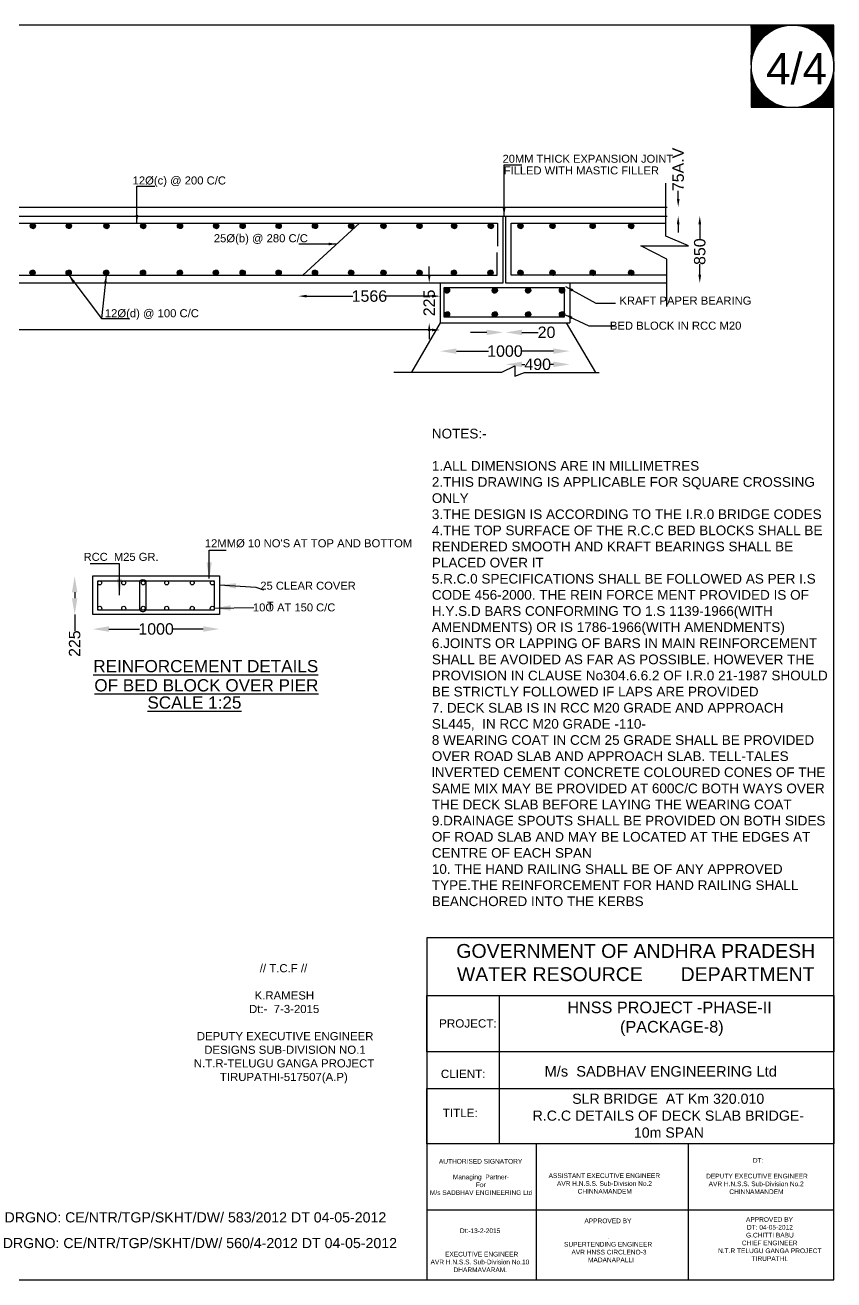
# Model space of a CAD drawing. Header units: millimetres. Extents: x 154227 to 166375, y 4249 to 11945.
# Drawn here: x 161416 to 166375, y 4249 to 11945 of the extents above; entities that cross this region are included whole.
import ezdxf

# ---------------------------------------------------------------- set-up
doc = ezdxf.new("R2010")
doc.units = ezdxf.units.MM
doc.header["$MEASUREMENT"] = 0
doc.layers.add('DRAWING', color=7, linetype='Continuous')
doc.layers.add('TEXT', color=7, linetype='Continuous')
doc.styles.get("Standard").update_dxf_attribs({"font": 'arial.ttf'})
doc.dimstyles.get("Standard").update_dxf_attribs({"dimtxt": 70, "dimasz": 100, "dimexe": 0.18, "dimexo": 0.0625, "dimgap": 0.09, "dimtad": 0, "dimdec": 0, "dimzin": 0, "dimdsep": 46, "dimtxsty": 'Standard', "dimcen": 0.09, "dimse1": 1, "dimse2": 1, "dimadec": 0, "dimazin": 0, "dimtfac": 1, "dimtdec": 0, "dimtofl": 0, "dimtmove": 0, "dimatfit": 3, "dimfxl": 1, "dimtolj": 1, "dimtzin": 0, "dimarcsym": 0})

# ---------------------------------------------------------------- blocks, each defined once
blk = doc.blocks.new('*D8')
at = {"layer": 'Defpoints', "color": 0, "transparency": 16777216}
for p in [(164755.1, 10364), (164362.2, 9854.2), (164755.1, 9864)]:
    blk.add_point(p, dxfattribs=at)
at = {"layer": 'DRAWING', "color": 0, "lineweight": -2, "transparency": 16777216}
for p, q in [((164462.2, 9864), (164480, 9864)), ((164655.1, 9864), (164637.4, 9864))]:
    blk.add_line(p, q, dxfattribs=at)
at = {"layer": 'DRAWING', "color": 0, "transparency": 16777216}
for points in [[(164462.2, 9880.7), (164462.2, 9847.3), (164362.2, 9864)], [(164655.1, 9880.7), (164655.1, 9847.3), (164755.1, 9864)]]:
    blk.add_solid(points, dxfattribs=at)
at = {"layer": 'DRAWING', "color": 0, "transparency": 16777216, "insert": (164558.7, 9864), "char_height": 70, "attachment_point": 5}
blk.add_mtext('\\A1;490', dxfattribs=at)
blk = doc.blocks.new('*D9')
at = {"layer": 'Defpoints', "color": 0, "transparency": 16777216}
for p in [(164346.7, 10399), (164362.2, 10378.2), (164362.2, 10060.3)]:
    blk.add_point(p, dxfattribs=at)
at = {"layer": 'DRAWING', "color": 0, "lineweight": -2, "transparency": 16777216}
for p, q in [((164246.7, 10060.3), (164146.7, 10060.3)), ((164462.2, 10060.3), (164562.2, 10060.3))]:
    blk.add_line(p, q, dxfattribs=at)
at = {"layer": 'DRAWING', "color": 0, "transparency": 16777216}
for points in [[(164246.7, 10076.9), (164246.7, 10043.6), (164346.7, 10060.3)], [(164462.2, 10076.9), (164462.2, 10043.6), (164362.2, 10060.3)]]:
    blk.add_solid(points, dxfattribs=at)
at = {"layer": 'DRAWING', "color": 0, "transparency": 16777216, "insert": (164612.9, 10060.3), "char_height": 70, "attachment_point": 5}
blk.add_mtext('\\A1;20', dxfattribs=at)
blk = doc.blocks.new('*D10')
at = {"layer": 'Defpoints', "color": 0, "transparency": 16777216}
for p in [(163960.7, 9946.3), (164755.1, 9945.3), (164755.1, 9945.3)]:
    blk.add_point(p, dxfattribs=at)
at = {"layer": 'DRAWING', "color": 0, "lineweight": -2, "transparency": 16777216}
for p, q in [((164060.7, 9945.3), (164256.7, 9945.3)), ((164655.1, 9945.3), (164459.1, 9945.3))]:
    blk.add_line(p, q, dxfattribs=at)
at = {"layer": 'DRAWING', "color": 0, "transparency": 16777216}
for points in [[(164060.7, 9962), (164060.7, 9928.7), (163960.7, 9945.3)], [(164655.1, 9962), (164655.1, 9928.7), (164755.1, 9945.3)]]:
    blk.add_solid(points, dxfattribs=at)
at = {"layer": 'DRAWING', "color": 0, "transparency": 16777216, "insert": (164357.9, 9945.3), "char_height": 70, "attachment_point": 5}
blk.add_mtext('\\A1;1000', dxfattribs=at)
blk = doc.blocks.new('*D16')
at = {"layer": 'Defpoints', "color": 0, "transparency": 16777216}
for p in [(157069.6, 10130.5), (163960.7, 10117.8), (163960.7, 10075)]:
    blk.add_point(p, dxfattribs=at)
at = {"layer": 'TEXT', "color": 0, "lineweight": -2, "transparency": 16777216}
for p, q in [((157119.6, 10075), (160386.8, 10075)), ((163910.7, 10075), (160643.6, 10075))]:
    blk.add_line(p, q, dxfattribs=at)
at = {"layer": 'TEXT', "color": 0, "transparency": 16777216}
for points in [[(157119.6, 10083.3), (157119.6, 10066.6), (157069.6, 10075)], [(163910.7, 10083.3), (163910.7, 10066.6), (163960.7, 10075)]]:
    blk.add_solid(points, dxfattribs=at)
at = {"layer": 'TEXT', "color": 0, "transparency": 16777216, "insert": (160515.2, 10075), "char_height": 70, "attachment_point": 5}
blk.add_mtext('\\A1;10000', dxfattribs=at)
blk = doc.blocks.new('*D17')
at = {"layer": 'Defpoints', "color": 0, "transparency": 16777216}
for p in [(163893.6, 10364), (163948.6, 10364), (163960.7, 10117.8)]:
    blk.add_point(p, dxfattribs=at)
at = {"layer": 'TEXT', "color": 0, "lineweight": -2, "transparency": 16777216}
for p, q in [((163893.6, 10414), (163893.6, 10464)), ((163893.6, 10067.8), (163893.6, 10017.8))]:
    blk.add_line(p, q, dxfattribs=at)
at = {"layer": 'TEXT', "color": 0, "transparency": 16777216}
for points in [[(163885.3, 10414), (163902, 10414), (163893.6, 10364)], [(163885.3, 10067.8), (163902, 10067.8), (163893.6, 10117.8)]]:
    blk.add_solid(points, dxfattribs=at)
at = {"layer": 'TEXT', "color": 0, "transparency": 16777216, "insert": (163893.6, 10240.9), "char_height": 70, "attachment_point": 5, "rotation": 90}
blk.add_mtext('\\A1;225', dxfattribs=at)
blk = doc.blocks.new('*D18')
at = {"layer": 'Defpoints', "color": 0, "transparency": 16777216}
for p in [(163092.5, 10282.5), (163092.5, 10282.5), (163960.7, 10286)]:
    blk.add_point(p, dxfattribs=at)
at = {"layer": 'TEXT', "color": 0, "lineweight": -2, "transparency": 16777216}
for p, q in [((163142.5, 10282.5), (163425.3, 10282.5)), ((163910.7, 10282.5), (163627.9, 10282.5))]:
    blk.add_line(p, q, dxfattribs=at)
at = {"layer": 'TEXT', "color": 0, "transparency": 16777216}
for points in [[(163142.5, 10290.9), (163142.5, 10274.2), (163092.5, 10282.5)], [(163910.7, 10290.9), (163910.7, 10274.2), (163960.7, 10282.5)]]:
    blk.add_solid(points, dxfattribs=at)
at = {"layer": 'TEXT', "color": 0, "transparency": 16777216, "insert": (163526.6, 10282.5), "char_height": 70, "attachment_point": 5}
blk.add_mtext('\\A1;1566', dxfattribs=at)
blk = doc.blocks.new('*D19')
at = {"layer": 'Defpoints', "color": 0, "transparency": 16777216}
for p in [(165345.1, 10829), (165420.1, 10829), (165345.1, 10773.1)]:
    blk.add_point(p, dxfattribs=at)
at = {"layer": 'TEXT', "color": 0, "lineweight": -2, "transparency": 16777216}
for p, q in [((165420.1, 10879), (165420.1, 10929)), ((165420.1, 10723.1), (165420.1, 10673.1))]:
    blk.add_line(p, q, dxfattribs=at)
at = {"layer": 'TEXT', "color": 0, "transparency": 16777216}
for points in [[(165411.8, 10879), (165428.5, 10879), (165420.1, 10829)], [(165411.8, 10723.1), (165428.5, 10723.1), (165420.1, 10773.1)]]:
    blk.add_solid(points, dxfattribs=at)
at = {"layer": 'TEXT', "color": 0, "transparency": 16777216, "insert": (165420.1, 11059.6), "char_height": 70, "attachment_point": 5, "rotation": 90}
blk.add_mtext('\\A1;75A.V', dxfattribs=at)
blk = doc.blocks.new('*D20')
at = {"layer": 'Defpoints', "color": 0, "transparency": 16777216}
for p in [(165345.1, 10773.1), (165345.1, 10364), (165552.4, 10364)]:
    blk.add_point(p, dxfattribs=at)
at = {"layer": 'TEXT', "color": 0, "lineweight": -2, "transparency": 16777216}
for p, q in [((165552.4, 10723.1), (165552.4, 10632.7)), ((165552.4, 10414), (165552.4, 10478))]:
    blk.add_line(p, q, dxfattribs=at)
at = {"layer": 'TEXT', "color": 0, "transparency": 16777216}
for points in [[(165544, 10723.1), (165560.7, 10723.1), (165552.4, 10773.1)], [(165544, 10414), (165560.7, 10414), (165552.4, 10364)]]:
    blk.add_solid(points, dxfattribs=at)
at = {"layer": 'TEXT', "color": 0, "transparency": 16777216, "insert": (165552.4, 10555.3), "char_height": 70, "attachment_point": 5, "rotation": 90}
blk.add_mtext('\\A1;850', dxfattribs=at)
blk = doc.blocks.new('*D21')
at = {"layer": 'Defpoints', "color": 0, "transparency": 16777216}
for p in [(161830.2, 8566.3), (161719.8, 8329.6), (161830.2, 8329.6)]:
    blk.add_point(p, dxfattribs=at)
at = {"layer": 'TEXT', "color": 0, "lineweight": -2, "transparency": 16777216}
for p, q in [((161719.8, 8466.3), (161719.8, 8429.6)), ((161719.8, 8329.6), (161719.8, 8229.6))]:
    blk.add_line(p, q, dxfattribs=at)
at = {"layer": 'TEXT', "color": 0, "transparency": 16777216}
for points in [[(161703.1, 8466.3), (161736.4, 8466.3), (161719.8, 8566.3)], [(161703.1, 8429.6), (161736.4, 8429.6), (161719.8, 8329.6)]]:
    blk.add_solid(points, dxfattribs=at)
at = {"layer": 'TEXT', "color": 0, "transparency": 16777216, "insert": (161719.8, 8151.3), "char_height": 70, "attachment_point": 5, "rotation": 90}
blk.add_mtext('\\A1;225', dxfattribs=at)
blk = doc.blocks.new('*D22')
at = {"layer": 'Defpoints', "color": 0, "transparency": 16777216}
for p in [(161830.2, 8329.6), (162607.7, 8329.6), (162607.7, 8240.8)]:
    blk.add_point(p, dxfattribs=at)
at = {"layer": 'TEXT', "color": 0, "lineweight": -2, "transparency": 16777216}
for p, q in [((161930.2, 8240.8), (162117.8, 8240.8)), ((162507.7, 8240.8), (162320.2, 8240.8))]:
    blk.add_line(p, q, dxfattribs=at)
at = {"layer": 'TEXT', "color": 0, "transparency": 16777216}
for points in [[(161930.2, 8257.5), (161930.2, 8224.2), (161830.2, 8240.8)], [(162507.7, 8257.5), (162507.7, 8224.2), (162607.7, 8240.8)]]:
    blk.add_solid(points, dxfattribs=at)
at = {"layer": 'TEXT', "color": 0, "transparency": 16777216, "insert": (162219, 8240.8), "char_height": 70, "attachment_point": 5}
blk.add_mtext('\\A1;1000', dxfattribs=at)

msp = doc.modelspace()

# ---------------------------------------------------------------- hatches: boundary and pattern name
at = {"layer": 'DRAWING'}
h = msp.add_hatch(dxfattribs=at)
h.set_pattern_fill('ANSI31', color=256, scale=0.64029, style=0)
h.set_pattern_definition([(45, (-1835896.61384, -29417216.26402), (-0.056594179655, 0.056594179655), [])])
h.paths.add_polyline_path([(165866.7, 11441.8), (166082.1, 11441.8, -0.369025), (165868.5, 11691.8, -0.414214), (166121.6, 11944.9), (165866.7, 11944.9)])
h.paths.add_polyline_path([(166374.7, 11691.8), (166374.7, 11944.9), (166121.6, 11944.9, -0.414214)])
h.paths.add_polyline_path([(166374.7, 11691.8, -0.369025), (166161.1, 11441.8), (166374.7, 11441.8)])
h = msp.add_hatch(dxfattribs=at)
h.set_pattern_fill('ANSI31', color=256, scale=1.528207, style=0)
h.set_pattern_definition([(45, (80032.26324, -5518.31829), (-0.13507573336, 0.13507573336), [])])
h.paths.add_polyline_path([(161479.1, 10713.3, 0.409166), (161463.4, 10729.3), (161462.9, 10729.3, 0.409166), (161447.2, 10713.3, 1)])
h = msp.add_hatch(dxfattribs=at)
h.set_pattern_fill('ANSI31', color=256, scale=1.528207, style=0)
h.set_pattern_definition([(45, (80253.57572, -5518.31829), (-0.13507573336, 0.13507573336), [])])
h.paths.add_polyline_path([(161700.4, 10713.3, 0.409166), (161684.7, 10729.3), (161684.2, 10729.3, 0.409166), (161668.5, 10713.3, 1)])
h = msp.add_hatch(dxfattribs=at)
h.set_pattern_fill('ANSI31', color=256, scale=1.528207, style=0)
h.set_pattern_definition([(45, (80483.86287, -5518.31829), (-0.13507573336, 0.13507573336), [])])
h.paths.add_polyline_path([(161930.7, 10713.3, 0.409166), (161915, 10729.3), (161914.5, 10729.3, 0.409166), (161898.8, 10713.3, 1)])
h = msp.add_hatch(dxfattribs=at)
h.set_pattern_fill('ANSI31', color=256, scale=1.528207, style=0)
h.set_pattern_definition([(45, (80709.03796, -5518.31829), (-0.13507573336, 0.13507573336), [])])
h.paths.add_polyline_path([(162155.9, 10713.3, 0.409166), (162140.2, 10729.3), (162139.6, 10729.3, 0.409166), (162124, 10713.3, 1)])
h = msp.add_hatch(dxfattribs=at)
h.set_pattern_fill('ANSI31', color=256, scale=1.528207, style=0)
h.set_pattern_definition([(45, (80934.90009, -5518.31829), (-0.13507573336, 0.13507573336), [])])
h.paths.add_polyline_path([(162381.7, 10713.3, 0.409166), (162366.1, 10729.3), (162365.5, 10729.3, 0.409166), (162349.8, 10713.3, 1)])
h = msp.add_hatch(dxfattribs=at)
h.set_pattern_fill('ANSI31', color=256, scale=1.528207, style=0)
h.set_pattern_definition([(45, (81156.21257, -5518.31829), (-0.13507573336, 0.13507573336), [])])
h.paths.add_polyline_path([(162603, 10713.3, 0.409166), (162587.4, 10729.3), (162586.8, 10729.3, 0.409166), (162571.1, 10713.3, 1)])
h = msp.add_hatch(dxfattribs=at)
h.set_pattern_fill('ANSI31', color=256, scale=1.528207, style=0)
h.set_pattern_definition([(45, (81318.65364, -5517.90198), (-0.13507573336, 0.13507573336), [])])
h.paths.add_polyline_path([(162765.5, 10713.7, 0.409166), (162749.8, 10729.7), (162749.3, 10729.7, 0.409166), (162733.6, 10713.7, 1)])
h = msp.add_hatch(dxfattribs=at)
h.set_pattern_fill('ANSI31', color=256, scale=1.528207, style=0)
h.set_pattern_definition([(45, (81539.96612, -5517.90198), (-0.13507573336, 0.13507573336), [])])
h.paths.add_polyline_path([(162986.8, 10713.7, 0.409166), (162971.1, 10729.7), (162970.6, 10729.7, 0.409166), (162954.9, 10713.7, 1)])
h = msp.add_hatch(dxfattribs=at)
h.set_pattern_fill('ANSI31', color=256, scale=1.528207, style=0)
h.set_pattern_definition([(45, (81762.53741, -5517.90198), (-0.13507573336, 0.13507573336), [])])
h.paths.add_polyline_path([(163209.4, 10713.7, 0.409166), (163193.7, 10729.7), (163193.1, 10729.7, 0.409166), (163177.5, 10713.7, 1)])
h = msp.add_hatch(dxfattribs=at)
h.set_pattern_fill('ANSI31', color=256, scale=1.528207, style=0)
h.set_pattern_definition([(45, (81983.8499, -5517.90198), (-0.13507573336, 0.13507573336), [])])
h.paths.add_polyline_path([(163430.7, 10713.7, 0.409166), (163415, 10729.7), (163414.5, 10729.7, 0.409166), (163398.8, 10713.7, 1)])
h = msp.add_hatch(dxfattribs=at)
h.set_pattern_fill('ANSI31', color=256, scale=1.528207, style=0)
h.set_pattern_definition([(45, (82182.19656, -5517.90198), (-0.13507573336, 0.13507573336), [])])
h.paths.add_polyline_path([(163629, 10713.7, 0.409166), (163613.3, 10729.7), (163612.8, 10729.7, 0.409166), (163597.1, 10713.7, 1)])
h = msp.add_hatch(dxfattribs=at)
h.set_pattern_fill('ANSI31', color=256, scale=1.528207, style=0)
h.set_pattern_definition([(45, (82403.50904, -5517.90198), (-0.13507573336, 0.13507573336), [])])
h.paths.add_polyline_path([(163850.3, 10713.7, 0.409166), (163834.7, 10729.7), (163834.1, 10729.7, 0.409166), (163818.4, 10713.7, 1)])
h = msp.add_hatch(dxfattribs=at)
h.set_pattern_fill('ANSI31', color=256, scale=1.528207, style=0)
h.set_pattern_definition([(45, (82615.53906, -5518.31829), (-0.13507573336, 0.13507573336), [])])
h.paths.add_polyline_path([(164062.4, 10713.3, 0.409166), (164046.7, 10729.3), (164046.1, 10729.3, 0.409166), (164030.5, 10713.3, 1)])
h = msp.add_hatch(dxfattribs=at)
h.set_pattern_fill('ANSI31', color=256, scale=1.528207, style=0)
h.set_pattern_definition([(45, (82839.91345, -5518.31829), (-0.13507573336, 0.13507573336), [])])
h.paths.add_polyline_path([(164286.7, 10713.3, 0.409166), (164271.1, 10729.3), (164270.5, 10729.3, 0.409166), (164254.8, 10713.3, 1)])
h = msp.add_hatch(dxfattribs=at)
h.set_pattern_fill('ANSI31', color=256, scale=1.528207, style=0)
h.set_pattern_definition([(45, (83022.27488, -5518.31829), (-0.13507573336, 0.13507573336), [])])
h.paths.add_polyline_path([(164469.1, 10713.3, 0.409166), (164453.4, 10729.3), (164452.9, 10729.3, 0.409166), (164437.2, 10713.3, 1)])
h = msp.add_hatch(dxfattribs=at)
h.set_pattern_fill('ANSI31', color=256, scale=1.528207, style=0)
h.set_pattern_definition([(45, (83219.03596, -5518.31829), (-0.13507573336, 0.13507573336), [])])
h.paths.add_polyline_path([(164665.9, 10713.3, 0.409166), (164650.2, 10729.3), (164649.6, 10729.3, 0.409166), (164634, 10713.3, 1)])
h = msp.add_hatch(dxfattribs=at)
h.set_pattern_fill('ANSI31', color=256, scale=1.528207, style=0)
h.set_pattern_definition([(45, (83464.70912, -5518.31829), (-0.13507573336, 0.13507573336), [])])
h.paths.add_polyline_path([(164911.5, 10713.3, 0.409166), (164895.9, 10729.3), (164895.3, 10729.3, 0.409166), (164879.6, 10713.3, 1)])
h = msp.add_hatch(dxfattribs=at)
h.set_pattern_fill('ANSI31', color=256, scale=1.528207, style=0)
h.set_pattern_definition([(45, (83700.91202, -5518.31829), (-0.13507573336, 0.13507573336), [])])
h.paths.add_polyline_path([(165147.7, 10713.3, 0.409166), (165132.1, 10729.3), (165131.5, 10729.3, 0.409166), (165115.8, 10713.3, 1)])
h = msp.add_hatch(dxfattribs=at)
h.set_pattern_fill('ANSI31', color=256, scale=1.528207, style=0)
h.set_pattern_definition([(315, (80030.9389, 26657.76974), (-0.13507573336, -0.13507573336), [])])
h.paths.add_polyline_path([(161477.8, 10426.1, -0.409166), (161462.1, 10410.2), (161461.5, 10410.2, -0.409166), (161445.9, 10426.1, -1)])
h = msp.add_hatch(dxfattribs=at)
h.set_pattern_fill('ANSI31', color=256, scale=1.528207, style=0)
h.set_pattern_definition([(315, (80252.25138, 26657.76974), (-0.13507573336, -0.13507573336), [])])
h.paths.add_polyline_path([(161699.1, 10426.1, -0.409166), (161683.4, 10410.2), (161682.9, 10410.2, -0.409166), (161667.2, 10426.1, -1)])
h = msp.add_hatch(dxfattribs=at)
h.set_pattern_fill('ANSI31', color=256, scale=1.528207, style=0)
h.set_pattern_definition([(315, (80482.53853, 26657.76974), (-0.13507573336, -0.13507573336), [])])
h.paths.add_polyline_path([(161929.4, 10426.1, -0.409166), (161913.7, 10410.2), (161913.1, 10410.2, -0.409166), (161897.5, 10426.1, -1)])
h = msp.add_hatch(dxfattribs=at)
h.set_pattern_fill('ANSI31', color=256, scale=1.528207, style=0)
h.set_pattern_definition([(315, (80707.71362, 26657.76974), (-0.13507573336, -0.13507573336), [])])
h.paths.add_polyline_path([(162154.5, 10426.1, -0.409166), (162138.9, 10410.2), (162138.3, 10410.2, -0.409166), (162122.6, 10426.1, -1)])
h = msp.add_hatch(dxfattribs=at)
h.set_pattern_fill('ANSI31', color=256, scale=1.528207, style=0)
h.set_pattern_definition([(315, (80933.57575, 26657.76974), (-0.13507573336, -0.13507573336), [])])
h.paths.add_polyline_path([(162380.4, 10426.1, -0.409166), (162364.7, 10410.2), (162364.2, 10410.2, -0.409166), (162348.5, 10426.1, -1)])
h = msp.add_hatch(dxfattribs=at)
h.set_pattern_fill('ANSI31', color=256, scale=1.528207, style=0)
h.set_pattern_definition([(315, (81154.88823, 26657.76974), (-0.13507573336, -0.13507573336), [])])
h.paths.add_polyline_path([(162601.7, 10426.1, -0.409166), (162586, 10410.2), (162585.5, 10410.2, -0.409166), (162569.8, 10426.1, -1)])
h = msp.add_hatch(dxfattribs=at)
h.set_pattern_fill('ANSI31', color=256, scale=1.528207, style=0)
h.set_pattern_definition([(45, (81318.65364, -5805.50568), (-0.13507573336, 0.13507573336), [])])
h.paths.add_polyline_path([(162765.5, 10426.1, 0.409166), (162749.8, 10442.1), (162749.3, 10442.1, 0.409166), (162733.6, 10426.1, 1)])
h = msp.add_hatch(dxfattribs=at)
h.set_pattern_fill('ANSI31', color=256, scale=1.528207, style=0)
h.set_pattern_definition([(45, (81539.96612, -5805.50568), (-0.13507573336, 0.13507573336), [])])
h.paths.add_polyline_path([(162986.8, 10426.1, 0.409166), (162971.1, 10442.1), (162970.6, 10442.1, 0.409166), (162954.9, 10426.1, 1)])
h = msp.add_hatch(dxfattribs=at)
h.set_pattern_fill('ANSI31', color=256, scale=1.528207, style=0)
h.set_pattern_definition([(45, (81762.53741, -5805.50568), (-0.13507573336, 0.13507573336), [])])
h.paths.add_polyline_path([(163209.4, 10426.1, 0.409166), (163193.7, 10442.1), (163193.1, 10442.1, 0.409166), (163177.5, 10426.1, 1)])
h = msp.add_hatch(dxfattribs=at)
h.set_pattern_fill('ANSI31', color=256, scale=1.528207, style=0)
h.set_pattern_definition([(45, (81983.8499, -5805.50568), (-0.13507573336, 0.13507573336), [])])
h.paths.add_polyline_path([(163430.7, 10426.1, 0.409166), (163415, 10442.1), (163414.5, 10442.1, 0.409166), (163398.8, 10426.1, 1)])
h = msp.add_hatch(dxfattribs=at)
h.set_pattern_fill('ANSI31', color=256, scale=1.528207, style=0)
h.set_pattern_definition([(45, (82182.19656, -5805.50568), (-0.13507573336, 0.13507573336), [])])
h.paths.add_polyline_path([(163629, 10426.1, 0.409166), (163613.3, 10442.1), (163612.8, 10442.1, 0.409166), (163597.1, 10426.1, 1)])
h = msp.add_hatch(dxfattribs=at)
h.set_pattern_fill('ANSI31', color=256, scale=1.528207, style=0)
h.set_pattern_definition([(45, (82403.50904, -5805.50568), (-0.13507573336, 0.13507573336), [])])
h.paths.add_polyline_path([(163850.3, 10426.1, 0.409166), (163834.7, 10442.1), (163834.1, 10442.1, 0.409166), (163818.4, 10426.1, 1)])
h = msp.add_hatch(dxfattribs=at)
h.set_pattern_fill('ANSI31', color=256, scale=1.528207, style=0)
h.set_pattern_definition([(315, (82614.21472, 26657.76974), (-0.13507573336, -0.13507573336), [])])
h.paths.add_polyline_path([(164061, 10426.1, -0.409166), (164045.4, 10410.2), (164044.8, 10410.2, -0.409166), (164029.1, 10426.1, -1)])
h = msp.add_hatch(dxfattribs=at)
h.set_pattern_fill('ANSI31', color=256, scale=1.528207, style=0)
h.set_pattern_definition([(315, (82838.5891, 26657.76974), (-0.13507573336, -0.13507573336), [])])
h.paths.add_polyline_path([(164285.4, 10426.1, -0.409166), (164269.7, 10410.2), (164269.2, 10410.2, -0.409166), (164253.5, 10426.1, -1)])
h = msp.add_hatch(dxfattribs=at)
h.set_pattern_fill('ANSI31', color=256, scale=1.528207, style=0)
h.set_pattern_definition([(45, (83022.27488, -5805.50568), (-0.13507573336, 0.13507573336), [])])
h.paths.add_polyline_path([(164469.1, 10426.1, 0.409166), (164453.4, 10442.1), (164452.9, 10442.1, 0.409166), (164437.2, 10426.1, 1)])
h = msp.add_hatch(dxfattribs=at)
h.set_pattern_fill('ANSI31', color=256, scale=1.528207, style=0)
h.set_pattern_definition([(45, (83219.03596, -5805.50568), (-0.13507573336, 0.13507573336), [])])
h.paths.add_polyline_path([(164665.9, 10426.1, 0.409166), (164650.2, 10442.1), (164649.6, 10442.1, 0.409166), (164634, 10426.1, 1)])
h = msp.add_hatch(dxfattribs=at)
h.set_pattern_fill('ANSI31', color=256, scale=1.528207, style=0)
h.set_pattern_definition([(45, (83464.70912, -5805.50568), (-0.13507573336, 0.13507573336), [])])
h.paths.add_polyline_path([(164911.5, 10426.1, 0.409166), (164895.9, 10442.1), (164895.3, 10442.1, 0.409166), (164879.6, 10426.1, 1)])
h = msp.add_hatch(dxfattribs=at)
h.set_pattern_fill('ANSI31', color=256, scale=1.528207, style=0)
h.set_pattern_definition([(45, (83700.91202, -5805.50568), (-0.13507573336, 0.13507573336), [])])
h.paths.add_polyline_path([(165147.7, 10426.1, 0.409166), (165132.1, 10442.1), (165131.5, 10442.1, 0.409166), (165115.8, 10426.1, 1)])
h = msp.add_hatch(dxfattribs=at)
h.set_pattern_fill('ANSI31', color=256, scale=1.528207, style=0)
h.set_pattern_definition([(315, (82572.13855, 26549.18242), (-0.13507573336, -0.13507573336), [])])
h.paths.add_polyline_path([(164019, 10317.5, -0.409166), (164003.3, 10301.6), (164002.7, 10301.6, -0.409166), (163987.1, 10317.5, -1)])
h = msp.add_hatch(dxfattribs=at)
h.set_pattern_fill('ANSI31', color=256, scale=1.528207, style=0)
h.set_pattern_definition([(315, (82864.3939, 26549.18242), (-0.13507573336, -0.13507573336), [])])
h.paths.add_polyline_path([(164311.2, 10317.5, -0.409166), (164295.5, 10301.6), (164295, 10301.6, -0.409166), (164279.3, 10317.5, -1)])
h = msp.add_hatch(dxfattribs=at)
h.set_pattern_fill('ANSI31', color=256, scale=1.528207, style=0)
h.set_pattern_definition([(315, (83068.92063, 26549.18242), (-0.13507573336, -0.13507573336), [])])
h.paths.add_polyline_path([(164515.7, 10317.5, -0.409166), (164500.1, 10301.6), (164499.5, 10301.6, -0.409166), (164483.9, 10317.5, -1)])
h = msp.add_hatch(dxfattribs=at)
h.set_pattern_fill('ANSI31', color=256, scale=1.528207, style=0)
h.set_pattern_definition([(315, (83276.81322, 26549.18242), (-0.13507573336, -0.13507573336), [])])
h.paths.add_polyline_path([(164723.6, 10317.5, -0.409166), (164708, 10301.6), (164707.4, 10301.6, -0.409166), (164691.7, 10317.5, -1)])
h = msp.add_hatch(dxfattribs=at)
h.set_pattern_fill('ANSI31', color=256, scale=1.528207, style=0)
h.set_pattern_definition([(315, (82572.13855, 26402.21235), (-0.13507573336, -0.13507573336), [])])
h.paths.add_polyline_path([(164019, 10170.6, -0.409166), (164003.3, 10154.6), (164002.7, 10154.6, -0.409166), (163987.1, 10170.6, -1)])
h = msp.add_hatch(dxfattribs=at)
h.set_pattern_fill('ANSI31', color=256, scale=1.528207, style=0)
h.set_pattern_definition([(315, (82864.3939, 26402.21235), (-0.13507573336, -0.13507573336), [])])
h.paths.add_polyline_path([(164311.2, 10170.6, -0.409166), (164295.5, 10154.6), (164295, 10154.6, -0.409166), (164279.3, 10170.6, -1)])
h = msp.add_hatch(dxfattribs=at)
h.set_pattern_fill('ANSI31', color=256, scale=1.528207, style=0)
h.set_pattern_definition([(315, (83068.92063, 26402.21235), (-0.13507573336, -0.13507573336), [])])
h.paths.add_polyline_path([(164515.7, 10170.6, -0.409166), (164500.1, 10154.6), (164499.5, 10154.6, -0.409166), (164483.9, 10170.6, -1)])
h = msp.add_hatch(dxfattribs=at)
h.set_pattern_fill('ANSI31', color=256, scale=1.528207, style=0)
h.set_pattern_definition([(315, (83276.81322, 26402.21235), (-0.13507573336, -0.13507573336), [])])
h.paths.add_polyline_path([(164723.6, 10170.6, -0.409166), (164708, 10154.6), (164707.4, 10154.6, -0.409166), (164691.7, 10170.6, -1)])

# ---------------------------------------------------------------- linework, layer by layer
for points in [[(166374.7, 11944.9), (154227.4, 11944.9), (154227.4, 4249.1), (166374.7, 4249.1)], [(166374.7, 11944.9), (165866.7, 11944.9), (165866.7, 11441.8), (166374.7, 11441.8)], [(163983.5, 10154.6), (164724, 10154.6), (164724, 10333.5), (163983.5, 10333.5)], [(161830.2, 8566.3), (162607.7, 8566.3), (162607.7, 8329.6), (161830.2, 8329.6)], [(161861.6, 8536.2), (162575.1, 8536.2), (162575.1, 8356.2), (161861.6, 8356.2)], [(162119.5, 8536.2), (162156.8, 8536.2), (162156.8, 8356.2), (162119.5, 8356.2)]]:
    msp.add_lwpolyline(points, close=True, dxfattribs=at)
for points in [[(165350.5, 10218.1), (165350.5, 10508.4), (165191.7, 10591.1), (165482.3, 10591.1), (165345.1, 10649.5), (165345.1, 10974.4)], [(155514.4, 10829), (163816, 10829)], [(163816, 10829), (165353, 10829)], [(156661.7, 10773.1), (163816, 10773.1)], [(156718.6, 10593.9), (156718.6, 10729.3), (163816, 10729.3)], [(163465.2, 10729.3), (163119.2, 10410.2)], [(163816, 10364), (164346.7, 10364), (164346.7, 10773.1)], [(163816, 10773.1), (165353, 10773.1)], [(163816, 10729.3), (164312, 10729.3), (164312, 10589.1)], [(164362.2, 10773.1), (164362.2, 10364), (165345.1, 10364)], [(165350.5, 10410.2), (164395.8, 10410.2), (164395.8, 10729.3), (165345.1, 10729.3)], [(156717.2, 10545.6), (156717.2, 10410.2), (163816, 10410.2)], [(163816, 10410.2), (164310.6, 10410.2), (164310.6, 10550.4)], [(157069.6, 10364), (163816, 10364)], [(163960.7, 10364), (163960.7, 10117.8)], [(164755.1, 10364), (164755.1, 10117.8)], [(163960.7, 10117.8), (163784.9, 9816)], [(163960.7, 10117.8), (164755.1, 10117.8)], [(164732.8, 10117.8), (164913.4, 9814.1)], [(163677.6, 9816), (164339.5, 9816), (164418.8, 9854.6), (164418.8, 9791.6), (164478.7, 9814.1), (164935, 9814.1)]]:
    msp.add_lwpolyline(points, dxfattribs=at)
for centre, radius in [((166121.6, 11691.8), 253.1), ((161463.1, 10713.3), 15.9), ((161684.5, 10713.3), 15.9), ((161914.7, 10713.3), 15.9), ((162139.9, 10713.3), 15.9), ((162365.8, 10713.3), 15.9), ((162587.1, 10713.3), 15.9), ((162749.5, 10713.7), 15.9), ((162970.8, 10713.7), 15.9), ((163193.4, 10713.7), 15.9), ((163414.7, 10713.7), 15.9), ((163613.1, 10713.7), 15.9), ((163834.4, 10713.7), 15.9), ((164046.4, 10713.3), 15.9), ((164270.8, 10713.3), 15.9), ((164453.2, 10713.3), 15.9), ((164649.9, 10713.3), 15.9), ((164895.6, 10713.3), 15.9), ((165131.8, 10713.3), 15.9), ((161461.8, 10426.1), 15.9), ((161683.1, 10426.1), 15.9), ((161913.4, 10426.1), 15.9), ((162138.6, 10426.1), 15.9), ((162364.5, 10426.1), 15.9), ((162585.8, 10426.1), 15.9), ((162749.5, 10426.1), 15.9), ((162970.8, 10426.1), 15.9), ((163193.4, 10426.1), 15.9), ((163414.7, 10426.1), 15.9), ((163613.1, 10426.1), 15.9), ((163834.4, 10426.1), 15.9), ((164045.1, 10426.1), 15.9), ((164269.5, 10426.1), 15.9), ((164453.2, 10426.1), 15.9), ((164649.9, 10426.1), 15.9), ((164895.6, 10426.1), 15.9), ((165131.8, 10426.1), 15.9), ((164003, 10317.5), 15.9), ((164295.3, 10317.5), 15.9), ((164499.8, 10317.5), 15.9), ((164707.7, 10317.5), 15.9), ((164003, 10170.6), 15.9), ((164295.3, 10170.6), 15.9), ((164499.8, 10170.6), 15.9), ((164707.7, 10170.6), 15.9), ((161873.3, 8524.2), 12.2), ((162020.4, 8524.2), 12.2), ((162140.2, 8524.2), 12.2), ((162283.9, 8524.2), 12.2), ((162440.5, 8524.2), 12.2), ((162563.6, 8524.2), 12.2), ((161873.3, 8368.4), 12.2), ((162020.4, 8368.4), 12.2), ((162140.2, 8368.4), 12.2), ((162283.9, 8368.4), 12.2), ((162440.5, 8368.4), 12.2), ((162563.6, 8368.4), 12.2)]:
    msp.add_circle(centre, radius, dxfattribs=at)
for centre, radius, start, end in [((162138.1, 8513.4), 29.4, 50.69391, 129.30609), ((162138.1, 8373.2), 25.2, 222.3367, 317.6633)]:
    msp.add_arc(centre, radius, start, end, dxfattribs=at)
at = {"layer": 'TEXT'}
for points in [[(166374.7, 6347.6), (163879.6, 6347.6), (163879.6, 4249.1), (166374.7, 4249.1)], [(163879.6, 5994.1), (166374.7, 5994.1), (166374.7, 5648.2), (163879.6, 5648.2)], [(163879.6, 5422.3), (166374.7, 5422.3), (166374.7, 5084.6), (163879.6, 5084.6)]]:
    msp.add_lwpolyline(points, close=True, dxfattribs=at)
for points in [[(164322.7, 5994.1), (164322.7, 5084.6)], [(164548.9, 5084.6), (164548.9, 4249.1)], [(165481.6, 5084.6), (165481.6, 4249.1)], [(163879.6, 4678.1), (166374.7, 4678.1)]]:
    msp.add_lwpolyline(points, dxfattribs=at)

# ---------------------------------------------------------------- texts
at = {"layer": 'Defpoints', "char_height": 70, "attachment_point": 1}
for insert in [(164462.1, 11121.9), (162211.9, 10992.4), (165035.9, 10274.2)]:
    msp.add_mtext('\\A1;', dxfattribs=dict(at, insert=insert))
at = {"layer": 'DRAWING', "insert": (165959.2, 11774.3), "char_height": 192.09, "width": 272.61, "attachment_point": 1}
msp.add_mtext('4/4', dxfattribs=at)
at = {"layer": 'TEXT'}
for s, height, p in [('20MM THICK EXPANSION JOINT', 48.831, (164343.2, 11100.7)), (' 12Ø(c) @ 200 C/C', 49.448, (162055.6, 10967.3)), ('FILLED WITH MASTIC FILLER', 48.831, (164351, 11029.2)), (' 25Ø(b) @ 280 C/C', 49.448, (162553.8, 10612.9)), ('KRAFT PAPER BEARING', 49.448, (165059.6, 10230.3)), (' 12Ø(d) @ 100 C/C', 49.448, (161885.6, 10152.9)), ('BED BLOCK IN RCC M20', 49.448, (165001.3, 10076.7)), ("12MMØ 10 NO'S AT TOP AND BOTTOM", 49.448, (162517.4, 8742.1)), ('RCC  M25 GR.', 48.925, (161774.5, 8659.1)), ('25 CLEAR COVER', 48.925, (162858.2, 8482.2)), ('10O AT 150 C/C', 48.925, (162812.8, 8349.1)), ('%%UREINFORCEMENT DETAILS', 75, (161833.8, 7975.9)), ('%%UOF BED BLOCK OVER PIER', 75, (161840.4, 7858.3)), ('%%USCALE 1:25', 75, (162165.6, 7752.7))]:
    msp.add_text(s, height=height, dxfattribs=at).set_placement(p)
at = {"layer": 'TEXT', "attachment_point": 1}
for s, insert, char_height, width in [('NOTES:-  \\P\\P1.ALL DIMENSIONS ARE IN MILLIMETRES \\P2.THIS DRAWING IS APPLICABLE FOR SQUARE CROSSING ONLY \\P3.THE DESIGN IS ACCORDING TO THE I.R.0 BRIDGE CODES \\P4.THE TOP SURFACE OF THE R.C.C BED BLOCKS SHALL BE RENDERED SMOOTH AND KRAFT BEARINGS SHALL BE PLACED OVER IT \\P5.R.C.0 SPECIFICATIONS SHALL BE FOLLOWED AS PER I.S CODE 456-2000. THE REIN FORCE MENT PROVIDED IS OF H.Y.S.D BARS CONFORMING TO 1.S 1139-1966(WITH AMENDMENTS) OR IS 1786-1966(WITH AMENDMENTS) \\P6.JOINTS OR LAPPING OF BARS IN MAIN REINFORCEMENT SHALL BE AVOIDED AS FAR AS POSSIBLE. HOWEVER THE PROVISION IN CLAUSE No304.6.6.2 OF I.R.0 21-1987 SHOULD BE STRICTLY FOLLOWED IF LAPS ARE PROVIDED \\P7. DECK SLAB IS IN RCC M20 GRADE AND APPROACH SL445,  IN RCC M20 GRADE -110- \\P8 WEARING COAT IN CCM 25 GRADE SHALL BE PROVIDED OVER ROAD SLAB AND APPROACH SLAB. TELL-TALES lNVERTED CEMENT CONCRETE COLOURED CONES OF THE SAME MIX MAY BE PROVIDED AT 600C/C BOTH WAYS OVER THE DECK SLAB BEFORE LAYING THE WEARING COAT \\P9.DRAINAGE SPOUTS SHALL BE PROVIDED ON BOTH SIDES OF ROAD SLAB AND MAY BE LOCATED AT THE EDGES AT CENTRE OF EACH SPAN \\P10. THE HAND RAILING SHALL BE OF ANY APPROVED TYPE.THE REINFORCEMENT FOR HAND RAILING SHALL BEANCHORED INTO THE KERBS ', (163909.6, 9469.1), 59.3315, 2431.74), ('T', (162898.6, 8408.5), 48.9, 40.719), ('\\pi1480;// T.C.F //\\P\\pi1625.5;\\P\\pi1448.4;K.RAMESH\\P\\pi1414.1;Dt:-  7-3-2015\\P\\pi1625.5;\\P\\pi1074.8; DEPUTY EXECUTIVE ENGINEER\\P\\pi1139.7;DESIGNS SUB-DIVISION NO.1\\P\\pi1075.8;N.T.R-TELUGU GANGA PROJECT\\P\\pi1235.5;TIRUPATHI-517507(A.P)', (161374.6, 6185.7), 50, 3250.948), ('PROJECT:', (163954.1, 5847.6), 51.11, 476.892), ('\\pi112.98;M/s  SADBHAV ENGINEERING Ltd', (164487.9, 5560.4), 64.164, 1637.398), ('CLIENT:', (163964.9, 5538.3), 51.11, 476.892), ('\\pi490.73;SLR BRIDGE  AT Km 320.010 \\P\\pi247.92;R.C.C DETAILS OF DECK SLAB BRIDGE-\\P\\pi869.03;10m SPAN', (164279.3, 5391.1), 62.16, 2150.997), ('TITLE:', (163976.7, 5298.7), 51.11, 277.16), ('\\pi466.36;AUTHORISED SIGNATORY\\P\\pi721.83;\\P\\pi551.97;Managing  Partner-\\P\\pi693.07;For \\P\\pi411.07;M/s SADBHAV ENGINEERING Ltd', (163486.7, 4990.7), 28.762, 1443.654), ('\\pi680.06;  DT:\\P\\pi721.83;\\P\\pi405.04; DEPUTY EXECUTIVE ENGINEER\\P\\pi431.48;AVR H.N.S.S. Sub-Division No.2\\P\\pi558.04;CHINNAMANDEM', (165175.3, 4996.3), 28.762, 1443.654), ('\\pi721.83;\\P\\P\\pi380.48;ASSISTANT EXECUTIVE ENGINEER\\P\\pi431.48;AVR H.N.S.S. Sub-Division No.2\\P\\pi558.04;CHINNAMANDEM', (164245.1, 4998.6), 28.762, 1443.654), ('\\pi157.56;DRGNO: CE/NTR/TGP/SKHT/DW/ 583/2012 DT 04-05-2012', (161132.2, 4663.8), 62.16, 2644.318), ('\\pi577.96;APPROVED BY\\P\\pi721.83;\\P\\pi719.82;.  \\P\\pi452.84;SUPERTENDING ENGINEER                \\P\\pi487.19; AVR HNSS CIRCLENO-3\\P\\pi566.21;   MADANAPALLI', (164267.3, 4625.7), 28.762, 1443.654), ('\\pi577.96;APPROVED BY\\P\\pi583.73;DT: 04-05-2012 \\P\\pi578.29;G.CHITTI BABU \\P\\pi552.3;CHIEF ENGINEER               \\P\\pi406.75;N.T.R TELUGU GANGA PROJECT\\P\\pi612.43;TIRUPATHI.', (165257.8, 4633.9), 28.762, 1443.654), ('\\pi600.23;Dt:-13-2-2015\\P\\pi716.25; \\P\\pi721.83;\\P\\pi486.53;  EXECUTIVE ENGINEER\\P\\pi420.21;AVR H.N.S.S. Sub-Division No.10\\P\\pi561.04;DHARMAVARAM.', (163481.6, 4565.1), 28.762, 1443.654), ('\\pi397.78;DRGNO: CE/NTR/TGP/SKHT/DW/ 560/4-2012 DT 04-05-2012', (160881.1, 4506.1), 62.16, 3201.983)]:
    msp.add_mtext(s, dxfattribs=dict(at, insert=insert, char_height=char_height, width=width))
at = {"layer": 'TEXT', "color": 7, "width": 2434.71, "attachment_point": 5}
for s, insert, char_height in [('GOVERNMENT OF ANDHRA PRADESH\\PWATER RESOURCE       DEPARTMENT', (165159.9, 6194.7), 85.372), ('HNSS PROJECT -PHASE-II\\P (PACKAGE-8)', (165367.3, 5850.5), 71.143)]:
    msp.add_mtext(s, dxfattribs=dict(at, insert=insert, char_height=char_height))

# ---------------------------------------------------------------- dimensions: what is measured, and where the dimension line sits
at = {"layer": 'DRAWING'}
for base, p1, p2, text, picture, middle in [((164362.2, 10060.3), (164346.7, 10399), (164362.2, 10378.2), '20', '*D9', (164612.9, 10060.3)), ((164755.1, 9945.3), (163960.7, 9946.3), (164755.1, 9945.3), '1000', '*D10', (164357.9, 9945.3))]:
    dim = msp.add_linear_dim(base=base, p1=p1, p2=p2, text=text, dimstyle='Standard', override={"dimfxl": 2000}, dxfattribs=at)
    dim.commit()
    dim.dimension.update_dxf_attribs({"geometry": picture, "text_midpoint": middle})
dim = msp.add_linear_dim(base=(164755.1, 9864), p1=(164362.2, 9854.2), p2=(164755.1, 10364), text='490', dimstyle='Standard', override={"dimfxl": 2000}, dxfattribs=at)
dim.commit()
dim.dimension.update_dxf_attribs({"geometry": '*D8', "text_midpoint": (164558.7, 9864), "dimtype": 160})
at = {"layer": 'TEXT'}
for base, p1, p2, text, picture, middle in [((165420.1, 10829), (165345.1, 10773.1), (165345.1, 10829), '75A.V', '*D19', (165420.1, 11059.6)), ((163893.6, 10364), (163960.7, 10117.8), (163948.6, 10364), '225', '*D17', (163893.6, 10240.9))]:
    dim = msp.add_linear_dim(base=base, p1=p1, p2=p2, angle=90, text=text, dimstyle='Standard', override={"dimasz": 50, "dimfxl": 2000}, dxfattribs=at)
    dim.commit()
    dim.dimension.update_dxf_attribs({"geometry": picture, "text_midpoint": middle})
dim = msp.add_linear_dim(base=(165552.4, 10364), p1=(165345.1, 10773.1), p2=(165345.1, 10364), angle=90, text='850', dimstyle='Standard', override={"dimasz": 50, "dimfxl": 2000}, dxfattribs=at)
dim.commit()
dim.dimension.update_dxf_attribs({"geometry": '*D20', "text_midpoint": (165552.4, 10555.3), "dimtype": 160})
for base, p1, p2, text, picture, middle in [((163092.5, 10282.5), (163960.7, 10286), (163092.5, 10282.5), '1566', '*D18', (163526.6, 10282.5)), ((163960.7, 10075), (157069.6, 10130.5), (163960.7, 10117.8), '10000', '*D16', (160515.2, 10075))]:
    dim = msp.add_linear_dim(base=base, p1=p1, p2=p2, text=text, dimstyle='Standard', override={"dimasz": 50, "dimfxl": 2000}, dxfattribs=at)
    dim.commit()
    dim.dimension.update_dxf_attribs({"geometry": picture, "text_midpoint": middle})
dim = msp.add_linear_dim(base=(161719.8, 8329.6), p1=(161830.2, 8566.3), p2=(161830.2, 8329.6), angle=90, text='225', dimstyle='Standard', dxfattribs=at)
dim.commit()
dim.dimension.update_dxf_attribs({"geometry": '*D21', "text_midpoint": (161719.8, 8151.3)})
dim = msp.add_linear_dim(base=(162607.7, 8240.8), p1=(161830.2, 8329.6), p2=(162607.7, 8329.6), text='1000', dimstyle='Standard', dxfattribs=at)
dim.commit()
dim.dimension.update_dxf_attribs({"geometry": '*D22', "text_midpoint": (162219, 8240.8)})

# ---------------------------------------------------------------- leaders
at = {"layer": 'DRAWING'}
for points, override in [([(164352.6, 10773.1), (164352.6, 11086.9), (164462, 11086.9)], {"dimasz": 50, "dimgap": 0.09, "dimtad": 0, "dimfxl": 2000}), ([(162101.1, 10729.3), (162101.1, 10957.4), (162211.8, 10957.4)], {"dimasz": 50, "dimgap": 0.09, "dimtad": 0, "dimfxl": 2000}), ([(163327.5, 10602.3), (163093.8, 10602.3)], {"dimasz": 50, "dimgap": 0.09, "dimtad": 0, "dimfxl": 2000}), ([(161683.4, 10410.2), (161885.1, 10144.7), (162056.7, 10144.7)], {"dimasz": 50, "dimgap": 0.09, "dimtad": 0, "dimfxl": 2000}), ([(161913.1, 10410.2), (161885.1, 10144.7)], {"dimasz": 50, "dimgap": 0.09, "dimtad": 0, "dimfxl": 2000}), ([(164728.8, 10342.1), (164915.4, 10239.2), (165035.8, 10239.2)], {"dimasz": 50, "dimgap": 0.09, "dimtad": 0, "dimfxl": 2000}), ([(164723.6, 10170.6), (164872.6, 10100.6), (165030.8, 10100.6)], {"dimasz": 50, "dimgap": 0.09, "dimtad": 0, "dimfxl": 2000}), ([(162544.4, 8549.8), (162544.4, 8723.7), (162648.2, 8723.7)], {"dimgap": 0.09, "dimtad": 0}), ([(161995, 8449.4), (161995, 8640.5), (161814.8, 8640.5)], {"dimgap": 0.09, "dimtad": 0}), ([(162607.7, 8511.7), (162829.6, 8497.2), (162877.8, 8481.6)], {"dimgap": 0.09, "dimtad": 0}), ([(162575.8, 8368.4), (162817.8, 8372.6)], {"dimgap": 0.09, "dimtad": 0})]:
    msp.add_leader(points, dimstyle='Standard', override=override, dxfattribs=at)

doc.saveas('drawing.dxf')
